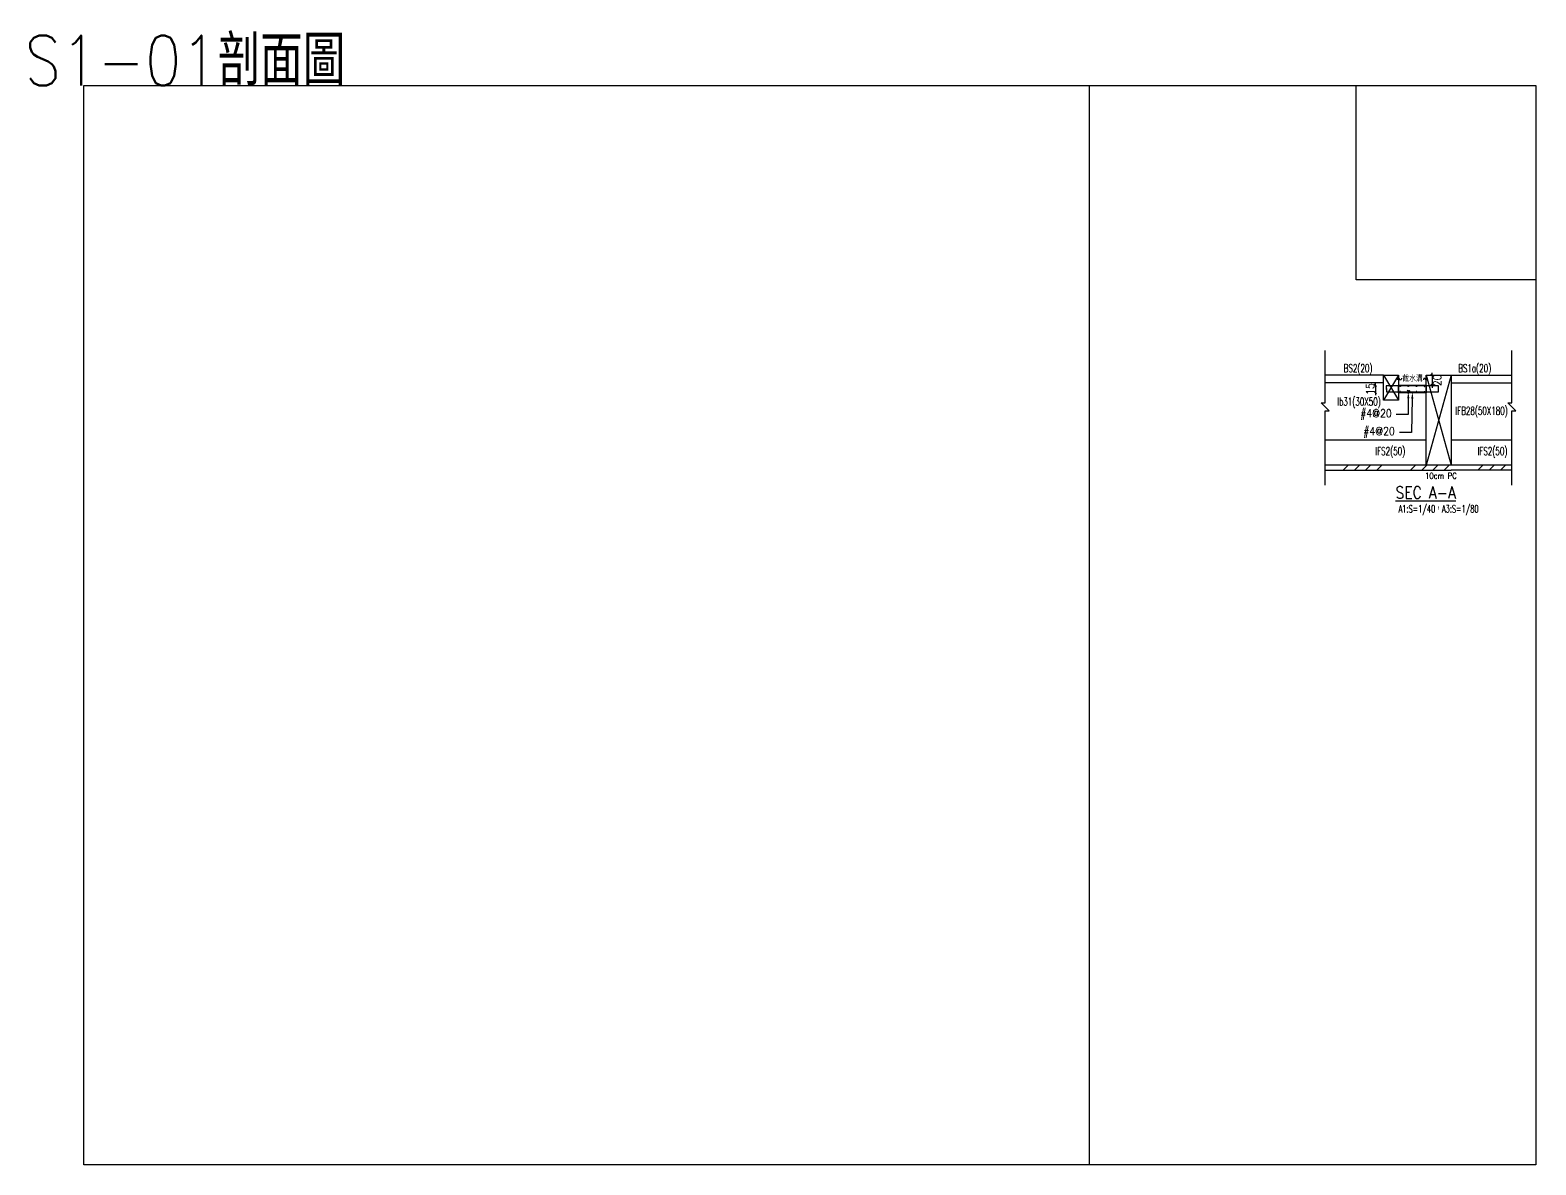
# Model space of a CAD drawing. Header units: centimetres. Extents: x -47768 to 194820, y -149527 to 141949.
# Drawn here: x 70102 to 73114, y 18868 to 21139 of the extents above; entities that cross this region are included whole.
import ezdxf
from ezdxf import colors
from ezdxf.entities.mleader import LeaderData, LeaderLine
from ezdxf.enums import TextEntityAlignment as Align
from ezdxf.math import Vec2, Vec3

# ---------------------------------------------------------------- set-up
doc = ezdxf.new("R2010")
doc.units = ezdxf.units.CM
doc.linetypes.add('HIDDEN', pattern=[0.375, 0.25, -0.125])
doc.layers.get('0').update_dxf_attribs({"color": 8})
for name, color, linetype in [('0S-B', 6, 'HIDDEN'), ('0S-C3', 3, 'Continuous'), ('0S-J', 3, 'HIDDEN'), ('1S-BN', 7, 'Continuous'), ('1S-TEXT', 7, 'Continuous'), ('BN', 7, 'Continuous'), ('DIM', 4, 'Continuous'), ('H', 123, 'Continuous'), ('rebar', 1, 'Continuous'), ('ST-LINE', 4, 'Continuous')]:
    doc.layers.add(name, color=color, linetype=linetype)
doc.layers.add('0S-繪圖區', color=171, linetype='Continuous', plot=False)
doc.layers.add('1S-TEXT2', color=2, linetype='Continuous', plot=False)
doc.styles.add('CHINA', font='romans.shx', dxfattribs={"width": 0.85, "bigfont": 'chineset.shx'})
doc.styles.add('txt', font='romans.shx', dxfattribs={"height": 0.2, "bigfont": 'chineset.shx'})
doc.dimstyles.new('40', dxfattribs={"dimscale": 40, "dimtxt": 0.4, "dimasz": 0.12, "dimexe": 0.02, "dimexo": 0.14, "dimgap": 0.06, "dimtad": 2, "dimdec": 1, "dimrnd": 0.1, "dimdsep": 46, "dimtxsty": 'CHINA', "dimblk1": 'OBLIQUE', "dimblk2": 'OBLIQUE', "dimsah": 1, "dimcen": 0.5, "dimdle": 0.01, "dimclrd": 4, "dimclre": 4, "dimclrt": 4, "dimadec": 0, "dimazin": 0, "dimtfac": 1, "dimtdec": 1, "dimtix": 1, "dimtmove": 2, "dimatfit": 3, "dimfxl": 0.14, "dimtolj": 1, "dimtzin": 0, "dimarcsym": 0})

# ---------------------------------------------------------------- blocks, each defined once
blk = doc.blocks.new('rebar')
at = {"ltscale": 100}
h = blk.add_hatch(color=256, dxfattribs=at)
h.dxf.hatch_style = 1
edge = h.paths.add_edge_path()
edge.add_arc((0, 0), 0.635, 0, 360)
at = {"color": 0, "ltscale": 100}
blk.add_circle((0, 0), 0.635, dxfattribs=at)
blk = doc.blocks.new('_Oblique')
at = {"color": 0, "linetype": 'ByBlock', "lineweight": -2}
blk.add_line((-0.5, -0.5), (0.5, 0.5), dxfattribs=at)
blk = doc.blocks.new('*D130')
at = {"layer": 'DIM', "color": 4, "lineweight": -2, "ltscale": 100}
for p, q in [((72792.7, 20428.3), (72792.7, 20433.1)), ((72792.7, 20428.3), (72792.7, 20413.3)), ((72792.7, 20413.3), (72792.7, 20408.5))]:
    blk.add_line(p, q, dxfattribs=at)
at = {"layer": 'DIM', "color": 4, "lineweight": -2, "ltscale": 100, "xscale": 4.8, "yscale": 4.8, "zscale": 4.8}
for p, rotation in [((72792.7, 20428.3), 270), ((72792.7, 20413.3), 90)]:
    blk.add_blockref('_Oblique', p, dxfattribs=dict(at, rotation=rotation))
at = {"layer": 'DIM', "color": 4, "ltscale": 100, "insert": (72782.3, 20420.8), "char_height": 16, "attachment_point": 5, "rotation": 90, "style": 'CHINA'}
blk.add_mtext('\\A1;15', dxfattribs=at)
blk = doc.blocks.new('zw$B17F')
at = {"color": 0, "ltscale": 100}
for points in [[(0, 8100), (10890, 8100), (10890, 0), (0, 0)], [(9541, 8100), (10890, 8100), (10890, 6642), (9541, 6642)]]:
    blk.add_lwpolyline(points, close=True, dxfattribs=at)
blk = doc.blocks.new('*D159')
at = {"layer": 'DIM', "color": 4, "lineweight": -2, "ltscale": 100}
for p, q in [((72906, 20448.3), (72906, 20453.1)), ((72906, 20448.3), (72906, 20428.3)), ((72906, 20428.3), (72906, 20423.5))]:
    blk.add_line(p, q, dxfattribs=at)
at = {"layer": 'DIM', "color": 4, "lineweight": -2, "ltscale": 100, "xscale": 4.8, "yscale": 4.8, "zscale": 4.8}
for p, rotation in [((72906, 20448.3), 270), ((72906, 20428.3), 90)]:
    blk.add_blockref('_Oblique', p, dxfattribs=dict(at, rotation=rotation))
at = {"layer": 'DIM', "color": 4, "ltscale": 100, "insert": (72916.4, 20438.3), "char_height": 16, "attachment_point": 5, "rotation": 90, "style": 'CHINA'}
blk.add_mtext('\\A1;20', dxfattribs=at)

msp = doc.modelspace()

# ---------------------------------------------------------------- hatches: boundary and pattern name
at = {"layer": 'H', "linetype": 'Continuous'}
h = msp.add_hatch(dxfattribs=at)
h.set_pattern_fill('ANSI34', color=256, scale=5, style=0)
h.set_pattern_definition([(45, (56149.58, 18631.74), (-67.3519, 67.3519), []), (45, (56172.03, 18631.74), (-67.3519, 67.3519), []), (45, (56194.48, 18631.74), (-67.3519, 67.3519), []), (45, (56216.935, 18631.74), (-67.3519, 67.3519), [])])
h.paths.add_polyline_path([(72889.2087, 20268.3371), (72692.2141, 20268.3371), (72692.2141, 20258.3371), (73065.526, 20258.3371), (73065.526, 20268.3371)])

# ---------------------------------------------------------------- linework, layer by layer
at = {"layer": '0S-B', "linetype": 'Continuous'}
for p, q in [((72894.2087, 20448.3371), (72944.2087, 20268.3371)), ((72944.2087, 20448.3371), (72894.2087, 20268.3371))]:
    msp.add_line(p, q, dxfattribs=at)
msp.add_lwpolyline([(72894.2087, 20448.3371), (72944.2087, 20448.3371), (72944.2087, 20268.3371), (72894.2087, 20268.3371)], close=True, dxfattribs=at)
at = {"layer": '0S-C3', "linetype": 'Continuous'}
for p, q in [((72809.2087, 20448.3371), (72692.2141, 20448.3371)), ((72944.2087, 20448.3371), (73065.526, 20448.3371)), ((72809.2087, 20433.3371), (72692.2141, 20433.3371)), ((72944.2087, 20433.3371), (73065.526, 20433.3371)), ((72894.2087, 20318.3371), (72692.2141, 20318.3371)), ((73065.526, 20318.3371), (72944.2087, 20318.3371)), ((72692.2141, 20258.3371), (72944.2087, 20258.3371)), ((73065.526, 20258.3371), (72944.2087, 20258.3371)), ((73065.526, 20258.3371), (72944.2087, 20258.3371))]:
    msp.add_line(p, q, dxfattribs=at)
msp.add_lwpolyline([(72839.2087, 20428.3371), (72894.2087, 20428.3371), (72894.2087, 20413.3371), (72839.2087, 20413.3371)], close=True, dxfattribs=at)
at = {"layer": '0S-C3'}
for points in [[(72894.2087, 20268.3371), (72692.2141, 20268.3371)], [(73065.526, 20268.3371), (72944.2087, 20268.3371)]]:
    msp.add_lwpolyline(points, dxfattribs=at)
at = {"layer": '0S-J', "linetype": 'Continuous'}
for p, q in [((72809.2087, 20448.3371), (72839.2087, 20398.3371)), ((72839.2087, 20448.3371), (72809.2087, 20398.3371))]:
    msp.add_line(p, q, dxfattribs=at)
msp.add_lwpolyline([(72809.2087, 20448.3371), (72839.2087, 20448.3371), (72839.2087, 20398.3371), (72809.2087, 20398.3371)], close=True, dxfattribs=at)
at = {"layer": '0S-繪圖區', "ltscale": 100}
msp.add_line((72220.2414, 21028.2494), (72220.2414, 18868.2494), dxfattribs=at)
at = {"layer": 'rebar', "ltscale": 100}
for points in [[(72919.2087, 20419.9585), (72919.2087, 20426.9666), (72814.2087, 20426.9666), (72814.2087, 20419.9585)], [(72918.2956, 20421.7158), (72918.2956, 20414.7076), (72815.308, 20414.7076), (72815.308, 20421.7158)]]:
    msp.add_lwpolyline(points, dxfattribs=at)
at = {"layer": 'rebar', "linetype": 'HIDDEN', "ltscale": 10}
msp.add_circle((72858.542, 20415.3337), 2.9536, dxfattribs=at)
at = {"layer": 'ST-LINE', "linetype": 'Continuous'}
for points in [[(72692.2141, 20228.541), (72692.2141, 20377.255), (72700.0541, 20377.255), (72684.3741, 20392.935), (72692.2141, 20392.935), (72692.2141, 20498.165)], [(73065.526, 20228.541), (73065.526, 20377.255), (73073.366, 20377.255), (73057.686, 20392.935), (73065.526, 20392.935), (73065.526, 20498.165)]]:
    msp.add_lwpolyline(points, dxfattribs=at)

# ---------------------------------------------------------------- block references
at = {"layer": '0S-繪圖區', "ltscale": 100, "xscale": 0.2666666666666667, "yscale": 0.2666666666666667, "zscale": 0.2666666666666667}
msp.add_blockref('zw$B17F', (70209.6724, 18868.2494), dxfattribs=at)
at = {"layer": 'rebar', "ltscale": 100, "rotation": 180}
msp.add_blockref('rebar', (72842.2087, 20426.3406), dxfattribs=at)
at = {"layer": 'rebar', "ltscale": 100}
for p in [(72858.542, 20426.3406), (72874.8753, 20426.3406), (72891.2087, 20415.3337)]:
    msp.add_blockref('rebar', p, dxfattribs=at)
at = {"layer": 'rebar', "ltscale": 100, "xscale": -1, "rotation": 180}
for p in [(72891.2087, 20426.3406), (72858.542, 20415.3337), (72874.8753, 20415.3337)]:
    msp.add_blockref('rebar', p, dxfattribs=at)
at = {"layer": 'rebar', "ltscale": 100, "xscale": -1}
msp.add_blockref('rebar', (72842.2087, 20415.3337), dxfattribs=at)

# ---------------------------------------------------------------- texts
at = {"layer": '1S-BN', "color": 7, "linetype": 'Continuous', "style": 'CHINA'}
for s, height, width, p in [('BS2(20)', 16, 0.65, (72729.4595, 20454.461)), ('BS1a(20)', 16, 0.65, (72958.4336, 20454.461)), ('IFS2(50)', 16, 0.65, (72792.7536, 20288.5572)), ('IFS2(50)', 16, 0.65, (72997.1014, 20288.5572)), ('10cm PC', 12, 0.85, (72891.8053, 20241.22))]:
    msp.add_text(s, height=height, dxfattribs=dict(at, width=width)).set_placement(p)
at = {"layer": '1S-TEXT', "linetype": 'Continuous', "style": 'CHINA'}
for s, height, width, p in [('%%USEC A-A', 24, 0.85, (72833.0244, 20201.6262)), ('A1:S=1/40，A3:S=1/80', 15, 0.65, (72838.9103, 20173.5071))]:
    msp.add_text(s, height=height, dxfattribs=dict(at, width=width)).set_placement(p)
at = {"layer": '1S-TEXT2', "style": 'CHINA', "width": 0.85}
msp.add_text('S1-01剖面圖', height=100, dxfattribs=at).set_placement((70091.4495, 21028.2494))
at = {"layer": 'BN', "style": 'txt'}
for s, height, width, p in [('~截水溝~', 12, 0.85, (72866.8669, 20443.0084)), ('Ib31(30X50)', 16, 0.65, (72760.0874, 20394.4346)), ('IFB28(50X180)', 16, 0.65, (73005.1423, 20376.0648))]:
    msp.add_text(s, height=height, dxfattribs=dict(at, width=width)).set_placement(p, align=Align.MIDDLE)

# ---------------------------------------------------------------- dimensions: what is measured, and where the dimension line sits
at = {"layer": 'DIM', "ltscale": 100}
for base, p1, p2, picture, middle in [((72906.0118, 20428.3371), (72839.2087, 20448.3371), (72839.2087, 20428.3371), '*D159', (72916.4118, 20438.3371)), ((72792.702, 20413.3371), (72839.2087, 20428.3371), (72839.2087, 20413.3371), '*D130', (72782.302, 20420.8371))]:
    dim = msp.add_linear_dim(base=base, p1=p1, p2=p2, angle=90, dimstyle='40', override={"dimse1": 1, "dimse2": 1}, dxfattribs=at)
    dim.commit()
    dim.dimension.update_dxf_attribs({"geometry": picture, "text_midpoint": middle})

# ---------------------------------------------------------------- leaders
at = {"layer": '1S-TEXT', "ltscale": 100}
ml = msp.add_multileader_mtext('Standard', dxfattribs=at)
ml.set_content('#4@20', color=256, style='CHINA')
ml.set_leader_properties(color=256, linetype='ByLayer', lineweight=-1)
ml.build(insert=Vec2(0, 0))
ml.multileader.update_dxf_attribs({"dogleg_length": 0.6, "arrow_head_size": 13.2, "scale": 40})
ctx = ml.context
ctx.base_point, ctx.scale, ctx.char_height, ctx.arrow_head_size, ctx.landing_gap_size, ctx.plane_origin = Vec3(72756.446, 20369.5164), 40, 16, 13.2, 6, Vec3(72858.542, 20415.3337)
notes = []
notes.append((ctx, [(0, (1, 1, 0), (72858.542, 20369.5164), (-1, 0), 24, [(0, [(72858.542, 20415.3337)], 256, [])])]))
ctx.mtext.insert, ctx.mtext.flow_direction = Vec3(72762.446, 20380.1564), 5
ml = msp.add_multileader_mtext('Standard', dxfattribs=at)
ml.set_content('#4@20', color=256, style='CHINA')
ml.set_leader_properties(color=256, linetype='ByLayer', lineweight=-1)
ml.build(insert=Vec2(0, 0))
ml.multileader.update_dxf_attribs({"dogleg_length": 0.6, "arrow_head_size": 13.2, "scale": 40})
ctx = ml.context
ctx.base_point, ctx.scale, ctx.char_height, ctx.arrow_head_size, ctx.landing_gap_size, ctx.plane_origin = Vec3(72762.5517, 20333.7827), 40, 16, 13.2, 6, Vec3(72866.8018, 20414.7076)
notes.append((ctx, [(0, (1, 1, 0), (72864.6477, 20333.7827), (-1, 0), 24, [(0, [(72866.8018, 20414.7076)], 256, [])])]))
ctx.mtext.insert, ctx.mtext.flow_direction = Vec3(72768.5517, 20344.4227), 5
for ctx, leaders in notes:
    for number, flags, end, landing, length, lines in leaders:
        leader = LeaderData()
        leader.index, (leader.has_last_leader_line, leader.has_dogleg_vector, leader.attachment_direction) = number, flags
        leader.last_leader_point, leader.dogleg_vector, leader.dogleg_length = Vec3(end), Vec3(landing), length
        for number, points, colour, breaks in lines:
            line = LeaderLine()
            line.index, line.vertices, line.color, line.breaks = number, Vec3.list(points), colors.encode_raw_color(colour), breaks
            leader.lines.append(line)
        ctx.leaders.append(leader)

doc.saveas('drawing.dxf')
